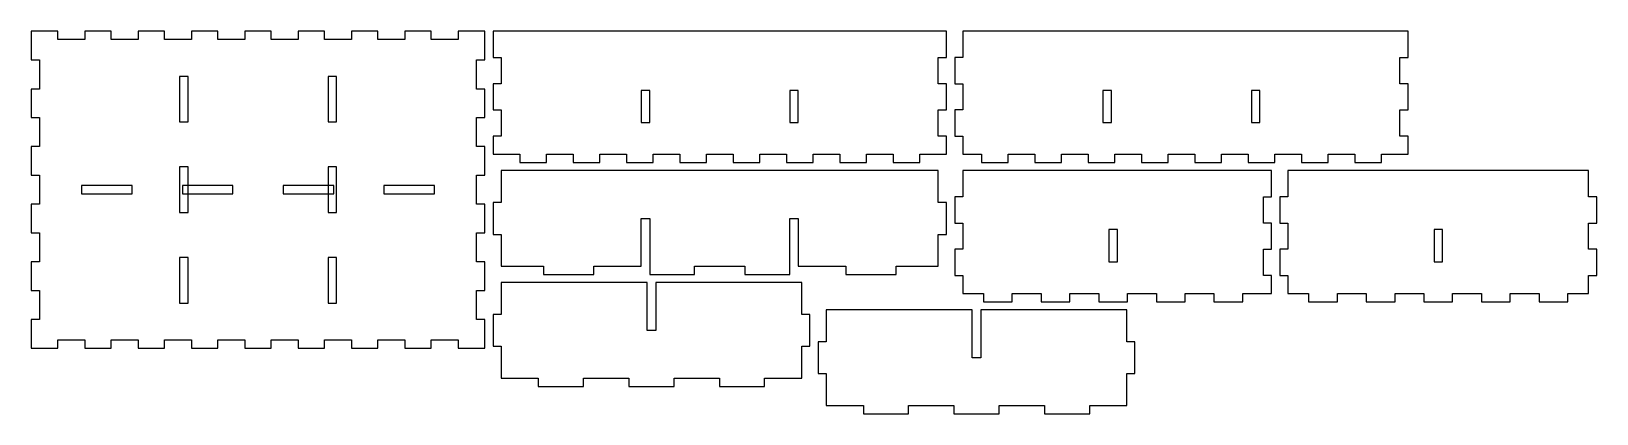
# Model space of a CAD drawing. Header units: millimetres. Extents: x 5 to 578, y 255 to 395.
import ezdxf

# ---------------------------------------------------------------- set-up
doc = ezdxf.new("R2010")
doc.units = ezdxf.units.MM
doc.layers.add('CUT', color=1, linetype='CONTINUOUS')

msp = doc.modelspace()

# ---------------------------------------------------------------- linework, layer by layer
at = {"layer": 'CUT'}
for points in [[(5, 279), (14.7147, 279), (14.7147, 282), (24.5794, 282), (24.5794, 279), (34.2441, 279), (34.2441, 282), (44.1088, 282), (44.1088, 279), (53.7735, 279), (53.7735, 282), (63.6382, 282), (63.6382, 279), (73.3029, 279), (73.3029, 282), (83.1676, 282), (83.1676, 279), (92.8324, 279), (92.8324, 282), (102.6971, 282), (102.6971, 279), (112.3618, 279), (112.3618, 282), (122.2265, 282), (122.2265, 279), (131.8912, 279), (131.8912, 282), (141.7559, 282), (141.7559, 279), (151.4206, 279), (151.4206, 282), (161.2853, 282), (161.2853, 279), (171, 279), (171, 289.4955), (168, 289.4955), (168, 300.1409), (171, 300.1409), (171, 310.5864), (168, 310.5864), (168, 321.2318), (171, 321.2318), (171, 331.6773), (168, 331.6773), (168, 342.3227), (171, 342.3227), (171, 352.7682), (168, 352.7682), (168, 363.4136), (171, 363.4136), (171, 373.8591), (168, 373.8591), (168, 384.5045), (171, 384.5045), (171, 395), (161.2853, 395), (161.2853, 392), (151.4206, 392), (151.4206, 395), (141.7559, 395), (141.7559, 392), (131.8912, 392), (131.8912, 395), (122.2265, 395), (122.2265, 392), (112.3618, 392), (112.3618, 395), (102.6971, 395), (102.6971, 392), (92.8324, 392), (92.8324, 395), (83.1676, 395), (83.1676, 392), (73.3029, 392), (73.3029, 395), (63.6382, 395), (63.6382, 392), (53.7735, 392), (53.7735, 395), (44.1088, 395), (44.1088, 392), (34.2441, 392), (34.2441, 395), (24.5794, 395), (24.5794, 392), (14.7147, 392), (14.7147, 395), (5, 395), (5, 384.5045), (8, 384.5045), (8, 373.8591), (5, 373.8591), (5, 363.4136), (8, 363.4136), (8, 352.7682), (5, 352.7682), (5, 342.3227), (8, 342.3227), (8, 331.6773), (5, 331.6773), (5, 321.2318), (8, 321.2318), (8, 310.5864), (5, 310.5864), (5, 300.1409), (8, 300.1409), (8, 289.4955), (5, 289.4955)], [(174, 350), (183.7647, 350), (183.7647, 347), (193.5294, 347), (193.5294, 350), (203.2941, 350), (203.2941, 347), (213.0588, 347), (213.0588, 350), (222.8235, 350), (222.8235, 347), (232.5882, 347), (232.5882, 350), (242.3529, 350), (242.3529, 347), (252.1176, 347), (252.1176, 350), (261.8824, 350), (261.8824, 347), (271.6471, 347), (271.6471, 350), (281.4118, 350), (281.4118, 347), (291.1765, 347), (291.1765, 350), (300.9412, 350), (300.9412, 347), (310.7059, 347), (310.7059, 350), (320.4706, 350), (320.4706, 347), (330.2353, 347), (330.2353, 350), (340, 350), (340, 356.55), (337, 356.55), (337, 366.25), (340, 366.25), (340, 375.75), (337, 375.75), (337, 385.45), (340, 385.45), (340, 395), (174, 395), (174, 385.45), (177, 385.45), (177, 375.75), (174, 375.75), (174, 366.25), (177, 366.25), (177, 356.55), (174, 356.55)], [(346, 350), (352.7647, 350), (352.7647, 347), (362.5294, 347), (362.5294, 350), (372.2941, 350), (372.2941, 347), (382.0588, 347), (382.0588, 350), (391.8235, 350), (391.8235, 347), (401.5882, 347), (401.5882, 350), (411.3529, 350), (411.3529, 347), (421.1176, 347), (421.1176, 350), (430.8824, 350), (430.8824, 347), (440.6471, 347), (440.6471, 350), (450.4118, 350), (450.4118, 347), (460.1765, 347), (460.1765, 350), (469.9412, 350), (469.9412, 347), (479.7059, 347), (479.7059, 350), (489.4706, 350), (489.4706, 347), (499.2353, 347), (499.2353, 350), (509, 350), (509, 356.55), (506, 356.55), (506, 366.25), (509, 366.25), (509, 375.75), (506, 375.75), (506, 385.45), (509, 385.45), (509, 395), (346, 395), (346, 385.4), (343, 385.4), (343, 375.8), (346, 375.8), (346, 366.2), (343, 366.2), (343, 356.6), (346, 356.6)], [(59.2833, 361.8071), (62.3833, 361.8071), (62.3833, 378.4786), (59.2833, 378.4786)], [(113.6167, 361.8071), (116.7167, 361.8071), (116.7167, 378.4786), (113.6167, 378.4786)], [(228.2833, 361.6167), (231.3833, 361.6167), (231.3833, 373.3833), (228.2833, 373.3833)], [(282.6167, 361.6167), (285.7167, 361.6167), (285.7167, 373.3833), (282.6167, 373.3833)], [(397.2833, 361.6167), (400.3833, 361.6167), (400.3833, 373.3833), (397.2833, 373.3833)], [(451.6167, 361.6167), (454.7167, 361.6167), (454.7167, 373.3833), (451.6167, 373.3833)], [(59.2833, 328.6643), (62.3833, 328.6643), (62.3833, 345.3357), (59.2833, 345.3357)], [(113.6167, 328.6643), (116.7167, 328.6643), (116.7167, 345.3357), (113.6167, 345.3357)], [(177, 309), (192.4444, 309), (192.4444, 306), (210.8889, 306), (210.8889, 309), (228.2833, 309), (228.2833, 326.5), (231.3833, 326.5), (231.3833, 306), (247.7778, 306), (247.7778, 309), (266.2222, 309), (266.2222, 306), (282.6167, 306), (282.6167, 326.5), (285.7167, 326.5), (285.7167, 309), (303.1111, 309), (303.1111, 306), (321.5556, 306), (321.5556, 309), (337, 309), (337, 320.6667), (340, 320.6667), (340, 332.3333), (337, 332.3333), (337, 344), (177, 344), (177, 332.3333), (174, 332.3333), (174, 320.6667), (177, 320.6667)], [(346, 299), (353.5455, 299), (353.5455, 296), (364.0909, 296), (364.0909, 299), (374.6364, 299), (374.6364, 296), (385.1818, 296), (385.1818, 299), (395.7273, 299), (395.7273, 296), (406.2727, 296), (406.2727, 299), (416.8182, 299), (416.8182, 296), (427.3636, 296), (427.3636, 299), (437.9091, 299), (437.9091, 296), (448.4545, 296), (448.4545, 299), (459, 299), (459, 305.55), (456, 305.55), (456, 315.25), (459, 315.25), (459, 324.75), (456, 324.75), (456, 334.45), (459, 334.45), (459, 344), (346, 344), (346, 334.4), (343, 334.4), (343, 324.8), (346, 324.8), (346, 315.2), (343, 315.2), (343, 305.6), (346, 305.6)], [(465, 299), (472.5455, 299), (472.5455, 296), (483.0909, 296), (483.0909, 299), (493.6364, 299), (493.6364, 296), (504.1818, 296), (504.1818, 299), (514.7273, 299), (514.7273, 296), (525.2727, 296), (525.2727, 299), (535.8182, 299), (535.8182, 296), (546.3636, 296), (546.3636, 299), (556.9091, 299), (556.9091, 296), (567.4545, 296), (567.4545, 299), (575, 299), (575, 305.6), (578, 305.6), (578, 315.2), (575, 315.2), (575, 324.8), (578, 324.8), (578, 334.4), (575, 334.4), (575, 344), (465, 344), (465, 334.4), (462, 334.4), (462, 324.8), (465, 324.8), (465, 315.2), (462, 315.2), (462, 305.6), (465, 305.6)], [(23.3944, 335.45), (41.9389, 335.45), (41.9389, 338.55), (23.3944, 338.55)], [(60.2833, 335.45), (78.8278, 335.45), (78.8278, 338.55), (60.2833, 338.55)], [(97.1722, 335.45), (115.7167, 335.45), (115.7167, 338.55), (97.1722, 338.55)], [(134.0611, 335.45), (152.6056, 335.45), (152.6056, 338.55), (134.0611, 338.55)], [(399.45, 310.6167), (402.55, 310.6167), (402.55, 322.3833), (399.45, 322.3833)], [(518.45, 310.6167), (521.55, 310.6167), (521.55, 322.3833), (518.45, 322.3833)], [(59.2833, 295.5214), (62.3833, 295.5214), (62.3833, 312.1929), (59.2833, 312.1929)], [(113.6167, 295.5214), (116.7167, 295.5214), (116.7167, 312.1929), (113.6167, 312.1929)], [(177, 268), (190.5714, 268), (190.5714, 265), (207.1429, 265), (207.1429, 268), (223.7143, 268), (223.7143, 265), (240.2857, 265), (240.2857, 268), (256.8571, 268), (256.8571, 265), (273.4286, 265), (273.4286, 268), (287, 268), (287, 279.6667), (290, 279.6667), (290, 291.3333), (287, 291.3333), (287, 303), (233.55, 303), (233.55, 285.5), (230.45, 285.5), (230.45, 303), (177, 303), (177, 291.3333), (174, 291.3333), (174, 279.6667), (177, 279.6667)], [(296, 258), (309.5714, 258), (309.5714, 255), (326.1429, 255), (326.1429, 258), (342.7143, 258), (342.7143, 255), (359.2857, 255), (359.2857, 258), (375.8571, 258), (375.8571, 255), (392.4286, 255), (392.4286, 258), (406, 258), (406, 269.6667), (409, 269.6667), (409, 281.3333), (406, 281.3333), (406, 293), (352.55, 293), (352.55, 275.5), (349.45, 275.5), (349.45, 293), (296, 293), (296, 281.3333), (293, 281.3333), (293, 269.6667), (296, 269.6667)]]:
    msp.add_lwpolyline(points, close=True, dxfattribs=at)

doc.saveas('drawing.dxf')
